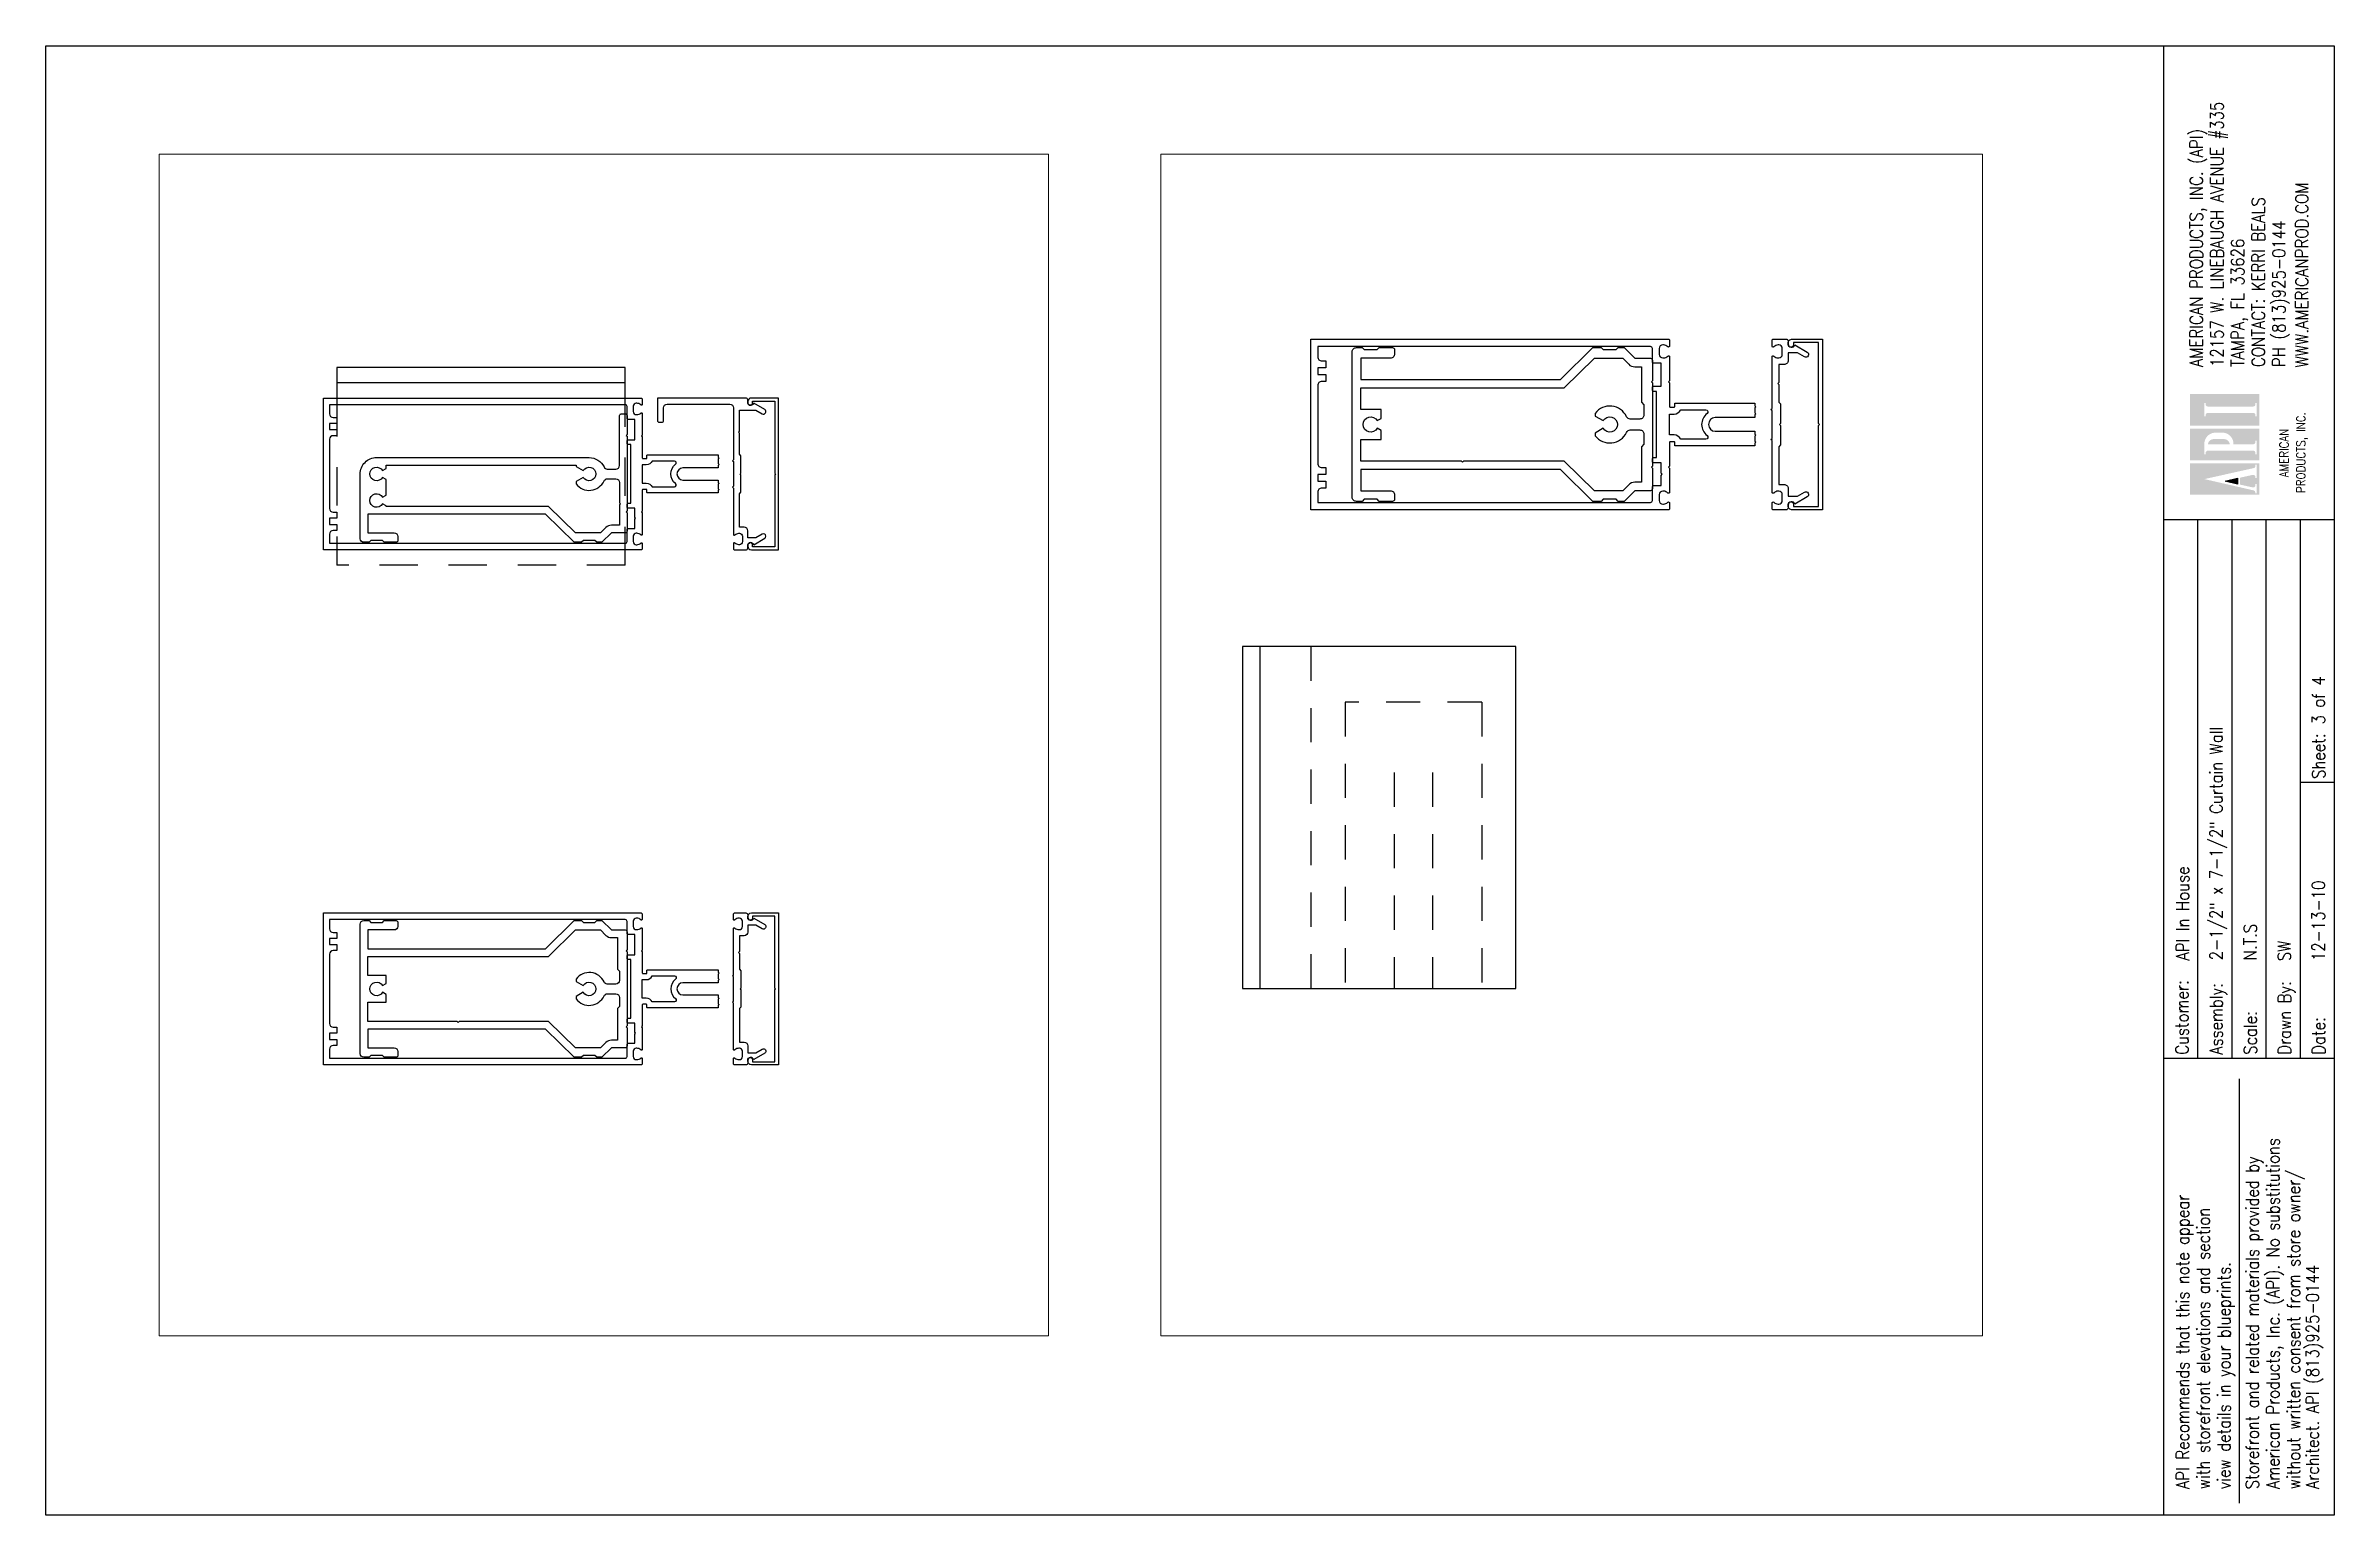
# Paper-space layout 'Sheet 3' of a CAD drawing. Extents: x -0.2 to 16.5, y 0 to 10.8.
# The model-space entities are those that its viewports show. They can reach past a viewport. Long polylines and large blocks are cut down to what shows.
import ezdxf

# ---------------------------------------------------------------- set-up
doc = ezdxf.new("R2010")
doc.units = 0
doc.header["$MEASUREMENT"] = 0
doc.linetypes.add('HIDDEN2', pattern=[0.1875, 0.125, -0.0625])
for name, color, linetype in [('01-detail', 7, 'Continuous'), ('A-ANNO-NOTES', 4, 'Continuous'), ('FG-Dtl-Hidden', 1, 'HIDDEN2'), ('SHAPE', 7, 'Continuous')]:
    doc.layers.add(name, color=color, linetype=linetype)
doc.layers.add('Vport', color=4, linetype='Continuous', plot=False)
doc.styles.add('FG-Note', font='simplex.shx', dxfattribs={"width": 0.85})

# ---------------------------------------------------------------- blocks, each defined once
blk = doc.blocks.new('11x17')
at = {"layer": 'A-ANNO-NOTES'}
h = blk.add_hatch(color=256, dxfattribs=at)
h.paths.add_polyline_path([(38.334, 7.941), (38.334, 7.71), (38.841, 7.71), (38.841, 7.941)])
h.paths.add_polyline_path([(38.439, 7.875), (38.448, 7.875), (38.448, 7.865, 0.414214), (38.464, 7.85), (38.797, 7.85, 0.414214), (38.812, 7.865), (38.812, 7.875), (38.822, 7.875), (38.822, 7.777), (38.812, 7.777), (38.812, 7.787, 0.414214), (38.797, 7.803), (38.464, 7.803, 0.414214), (38.448, 7.787), (38.448, 7.777), (38.439, 7.777)], flags=16)
h = blk.add_hatch(color=256, dxfattribs=at)
h.paths.add_polyline_path([(38.334, 7.688), (38.334, 7.457), (38.841, 7.457), (38.841, 7.688)])
h.paths.add_polyline_path([(38.439, 7.588, -0.388406), (38.525, 7.659), (38.548, 7.659), (38.564, 7.659, -0.395754), (38.651, 7.587), (38.651, 7.574), (38.797, 7.574, 0.414214), (38.812, 7.59), (38.812, 7.599), (38.822, 7.599), (38.822, 7.501), (38.812, 7.501), (38.812, 7.511, 0.414214), (38.797, 7.527), (38.464, 7.527, 0.414214), (38.448, 7.511), (38.448, 7.501), (38.439, 7.501)], flags=16)
h.paths.add_polyline_path([(38.464, 7.574, -0.361303), (38.505, 7.612), (38.584, 7.612, -0.361303), (38.625, 7.574)], flags=0)
h = blk.add_hatch(color=256, dxfattribs=at)
h.paths.add_polyline_path([(38.334, 7.435), (38.334, 7.204), (38.841, 7.204), (38.841, 7.435)])
h.paths.add_polyline_path([(38.439, 7.319), (38.797, 7.399, 0.414214), (38.812, 7.414), (38.812, 7.424), (38.822, 7.424), (38.822, 7.326), (38.812, 7.326), (38.812, 7.334, 0.479572), (38.793, 7.35), (38.699, 7.329), (38.699, 7.279), (38.793, 7.258, 0.481968), (38.812, 7.273), (38.812, 7.284), (38.822, 7.284), (38.822, 7.215), (38.812, 7.215), (38.812, 7.221, 0.349557), (38.8, 7.236)], flags=16)
h.paths.add_polyline_path([(38.59, 7.305), (38.68, 7.325), (38.68, 7.284)], flags=0)
h.paths.add_polyline_path([(38.59, 7.305), (38.68, 7.284), (38.68, 7.325)], flags=0)
blk.add_hatch(color=256, dxfattribs=at).paths.add_polyline_path([(38.59, 7.304), (38.68, 7.325), (38.68, 7.283)])
for p, q in [((22.639, 10.489), (39.389, 10.489)), ((22.639, -0.261), (22.639, 10.489)), ((39.389, 10.489), (39.389, -0.261)), ((39.389, -0.261), (22.639, -0.261))]:
    blk.add_line(p, q)
at = {"layer": '01-detail'}
for p, q in [((38.139, 10.489), (38.139, -0.261)), ((39.389, 7.02), (38.139, 7.02)), ((38.389, 7.02), (38.389, 3.081)), ((38.639, 7.02), (38.639, 3.081)), ((38.889, 7.02), (38.889, 3.081)), ((39.139, 7.02), (39.139, 3.081)), ((39.389, 5.099), (39.139, 5.099)), ((39.389, 3.081), (38.139, 3.081)), ((38.695, -0.173), (38.695, 2.931))]:
    blk.add_line(p, q, dxfattribs=at)
at = {"layer": 'A-ANNO-NOTES'}
blk.add_lwpolyline([(38.59, 7.304), (38.68, 7.325), (38.68, 7.283)], close=True, dxfattribs=at)
at = {"layer": 'A-ANNO-NOTES', "linetype": 'Continuous', "style": 'FG-Note', "width": 0.85}
for s, height, p in [('12157 W. LINEBAUGH AVENUE #335', 0.094, (38.578, 8.139)), ('AMERICAN PRODUCTS, INC. (API)', 0.094, (38.427, 8.139)), ('WWW.AMERICANPROD.COM', 0.094, (39.199, 8.137)), ('CONTACT: KERRI BEALS ', 0.094, (38.88, 8.139)), ('TAMPA, FL 33626', 0.094, (38.729, 8.139)), ('PH (813)925-0144 ', 0.094, (39.031, 8.139)), ('PRODUCTS, INC.', 0.06462, (39.177, 7.217)), ('AMERICAN', 0.0646, (39.054, 7.332)), ('Sheet:', 0.094, (39.322, 5.126)), ('Customer:', 0.094, (38.322, 3.108)), ('Assembly:', 0.094, (38.572, 3.108)), ('Drawn By:', 0.094, (39.072, 3.108)), ('Scale:', 0.094, (38.822, 3.108)), ('Date:', 0.094, (39.322, 3.108)), ('Storefront and related materials provided by', 0.094, (38.837, -0.07)), ('American Products, Inc. (API). No substitutions', 0.094, (38.988, -0.07)), ('without written consent from store owner/', 0.094, (39.139, -0.07)), ('API Recommends that this note appear', 0.094, (38.327, -0.07)), ('with storefront elevations and section', 0.094, (38.478, -0.07)), ('view details in your blueprints.', 0.094, (38.629, -0.07)), ('Architect. API (813)925-0144', 0.094, (39.277, -0.07))]:
    blk.add_text(s, height=height, rotation=90, dxfattribs=at).set_placement(p)
at = {"layer": 'A-ANNO-NOTES', "style": 'FG-Note', "width": 0.85}
for tag, p in [('SHEET', (39.321, 5.524)), ('CUSTOMER', (38.327, 3.797)), ('ASSEMBLY', (38.572, 3.799)), ('DRAWN_BY', (39.07, 3.793)), ('SCALE', (38.821, 3.799)), ('DATE', (39.32, 3.793))]:
    blk.add_attdef(tag, p, '', height=0.094, rotation=90, dxfattribs=at)

msp = doc.modelspace()

# ---------------------------------------------------------------- linework, layer by layer
at = {"layer": 'FG-Dtl-Hidden'}
for p, q in [((530.832, 345.27), (530.832, 342.52)), ((535.582, 342.52), (535.582, 345.27)), ((535.582, 342.52), (530.832, 342.52)), ((514.683, 332.295), (514.683, 327.295)), ((517.183, 331.482), (515.183, 331.482)), ((515.183, 331.482), (515.183, 327.295)), ((517.183, 331.482), (517.183, 327.295)), ((515.902, 330.451), (515.902, 327.295)), ((516.465, 330.451), (516.465, 327.295))]:
    msp.add_line(p, q, dxfattribs=at)
at = {"layer": 'SHAPE'}
for p, q in [((530.832, 345.77), (530.832, 345.27)), ((535.582, 345.77), (530.832, 345.77)), ((535.582, 345.27), (535.582, 345.77)), ((530.832, 345.58), (530.832, 345.58)), ((535.582, 345.52), (530.832, 345.52)), ((513.933, 332.295), (513.933, 327.295))]:
    msp.add_line(p, q, dxfattribs=at)
for points in [[(537.112, 344.16), (537.112, 344.12), (536.532, 344.12, 1), (536.532, 343.92), (537.112, 343.92), (537.112, 343.88), (537.127, 343.865), (537.112, 343.85), (537.112, 343.777), (537.127, 343.762), (537.112, 343.747), (537.112, 343.707), (535.948, 343.707, -0.414214), (535.938, 343.717), (535.938, 343.757, 0.414214), (535.928, 343.767), (535.872, 343.767, 0.414214), (535.862, 343.757), (535.862, 343.41), (535.847, 343.395), (535.862, 343.38), (535.862, 343.028, -0.669376), (535.837, 343.018, 0.199773), (535.773, 343.044), (535.762, 343.044, 0.414214), (535.712, 342.994), (535.712, 342.906, 0.414214), (535.762, 342.856), (535.773, 342.856, 0.199773), (535.837, 342.883, -0.669376), (535.862, 342.872), (535.862, 342.79, -0.414214), (535.842, 342.77), (530.612, 342.77), (530.612, 345.27), (535.842, 345.27, -0.414214), (535.862, 345.25), (535.862, 345.168, -0.669376), (535.837, 345.158, 0.199773), (535.773, 345.184), (535.762, 345.184, 0.414214), (535.712, 345.134), (535.712, 345.046, 0.414214), (535.762, 344.996), (535.773, 344.996, 0.199773), (535.837, 345.023, -0.669376), (535.862, 345.012), (535.862, 344.66), (535.847, 344.645), (535.862, 344.63), (535.862, 344.283, 0.414214), (535.872, 344.273), (535.928, 344.273, 0.414214), (535.938, 344.283), (535.938, 344.323, -0.414214), (535.948, 344.333), (537.112, 344.333), (537.112, 344.293), (537.127, 344.278), (537.112, 344.263), (537.112, 344.19), (537.127, 344.175)], [(535.612, 344.935), (535.612, 345.13, 0.414214), (535.582, 345.16), (530.712, 345.16), (530.712, 345.01, 0.414214), (530.772, 344.95), (530.832, 344.95), (530.832, 344.85), (530.712, 344.85), (530.712, 344.75), (530.832, 344.75), (530.832, 344.65), (530.772, 344.65, 0.414214), (530.712, 344.59), (530.712, 343.45, 0.414214), (530.772, 343.39), (530.832, 343.39), (530.832, 343.29), (530.712, 343.29), (530.712, 343.19), (530.832, 343.19), (530.832, 343.09), (530.772, 343.09, 0.414214), (530.712, 343.03), (530.712, 342.88), (535.582, 342.88, 0.414214), (535.612, 342.91), (535.612, 343.105, -0.414214), (535.632, 343.125), (535.737, 343.125), (535.737, 343.276), (535.752, 343.291), (535.737, 343.306), (535.737, 343.457), (535.632, 343.457, -0.414214), (535.612, 343.477), (535.612, 343.517, -0.414214), (535.632, 343.537), (535.672, 343.537), (535.672, 344.503), (535.632, 344.503, -0.414214), (535.612, 344.523), (535.612, 344.563, -0.414214), (535.632, 344.583), (535.737, 344.583), (535.737, 344.915), (535.632, 344.915, -0.414214)], [(537.362, 345.11), (537.362, 344.253), (537.347, 344.238), (537.362, 344.223), (537.362, 343.818), (537.347, 343.803), (537.362, 343.788), (537.362, 343.028, 0.669376), (537.388, 343.018, -0.199773), (537.452, 343.044), (537.462, 343.044, -0.414214), (537.512, 342.994), (537.512, 342.906, -0.414214), (537.462, 342.856), (537.452, 342.856, -0.199773), (537.388, 342.883, 0.669376), (537.362, 342.872), (537.362, 342.79, 0.414214), (537.382, 342.77), (537.568, 342.77, 0.414214), (537.598, 342.8), (537.598, 342.84, -0.84909), (537.696, 342.856), (537.878, 342.962, 1), (537.838, 343.031), (537.733, 342.97), (537.598, 342.97), (537.598, 343.084, 0.414214), (537.538, 343.144), (537.462, 343.144), (537.462, 343.695), (537.487, 343.72), (537.487, 344.005), (537.472, 344.02), (537.487, 344.035), (537.487, 344.32), (537.462, 344.345), (537.462, 344.693), (537.447, 344.708), (537.462, 344.723), (537.462, 345.07), (537.733, 345.07), (537.838, 345.01, 1), (537.878, 345.079), (537.696, 345.184, -0.84909), (537.598, 345.2), (537.598, 345.24, 0.414214), (537.568, 345.27), (536.112, 345.27), (536.112, 344.9, 0.414214), (536.142, 344.87), (536.182, 344.87, 0.414214), (536.212, 344.9), (536.212, 345.11, -0.414214), (536.272, 345.17), (537.302, 345.17, -0.414214)], [(537.658, 342.77), (538.102, 342.77), (538.102, 345.27), (537.658, 345.27, 0.414214), (537.598, 345.21), (537.598, 345.19, 1), (537.678, 345.19), (537.678, 345.22), (538.042, 345.22), (538.042, 344.035), (538.057, 344.02), (538.042, 344.005), (538.042, 342.82), (537.678, 342.82), (537.678, 342.85, 1), (537.598, 342.85), (537.598, 342.83, 0.414214)], [(535.487, 344.98, -0.414214), (535.517, 345.01), (535.582, 345.01, -0.414214), (535.612, 344.98), (535.612, 344.67), (535.597, 344.655), (535.612, 344.64), (535.612, 343.41), (535.597, 343.395), (535.612, 343.38), (535.612, 343.08, -0.414214), (535.582, 343.05), (535.352, 343.05), (535.197, 342.895), (535.112, 342.895), (535.082, 342.925), (534.892, 342.925), (534.862, 342.895), (534.741, 342.895), (534.266, 343.36), (531.342, 343.36), (531.342, 343.05), (531.777, 343.05, -0.414214), (531.837, 342.99), (531.837, 342.925, -0.414214), (531.807, 342.895), (531.612, 342.895), (531.582, 342.925), (531.392, 342.925), (531.362, 342.895), (531.277, 342.895, -0.414214), (531.217, 342.955), (531.217, 344.02, -0.414214), (531.487, 344.29), (534.987, 344.29, -0.290987), (535.232, 344.135, 0.290987), (535.286, 344.1), (535.427, 344.1, 0.414214), (535.487, 344.16)], [(535.176, 343.05), (534.762, 343.05), (534.317, 343.485), (531.642, 343.485), (531.642, 343.493), (531.584, 343.527, -3.732051), (531.584, 343.639), (531.642, 343.672), (531.642, 343.931), (531.584, 343.964, -3.732051), (531.584, 344.076), (531.642, 344.11), (531.642, 344.165), (534.772, 344.165), (534.772, 344.145), (534.89, 344.076, -3.732051), (534.89, 343.964), (534.772, 343.896), (534.772, 343.857, 0.563903), (535.232, 343.906, -0.290987), (535.286, 343.94), (535.427, 343.94, -0.414214), (535.487, 343.88), (535.487, 343.543), (535.502, 343.528), (535.487, 343.513), (535.487, 343.175), (535.352, 343.175, 0.198912), (535.264, 343.139)], [(536.411, 344.18, 0.718023), (536.393, 344.233), (536.026, 344.233, -0.281861), (535.928, 344.173), (535.862, 344.173), (535.862, 343.867), (535.928, 343.867, -0.281861), (536.026, 343.807), (536.393, 343.807, 0.718023), (536.411, 343.861, -0.495501)], [(521.183, 335.685), (521.183, 335.645), (520.603, 335.645, 1), (520.603, 335.445), (521.183, 335.445), (521.183, 335.405), (521.198, 335.39), (521.183, 335.375), (521.183, 335.302), (521.198, 335.287), (521.183, 335.272), (521.183, 335.232), (520.019, 335.232, -0.414214), (520.009, 335.242), (520.009, 335.282, 0.414214), (519.999, 335.292), (519.943, 335.292, 0.414214), (519.933, 335.282), (519.933, 334.935), (519.918, 334.92), (519.933, 334.905), (519.933, 334.553, -0.669376), (519.908, 334.542, 0.199773), (519.844, 334.569), (519.833, 334.569, 0.414214), (519.783, 334.519), (519.783, 334.431, 0.414214), (519.833, 334.381), (519.844, 334.381, 0.199773), (519.908, 334.407, -0.669376), (519.933, 334.397), (519.933, 334.315, -0.414214), (519.913, 334.295), (514.683, 334.295), (514.683, 336.795), (519.913, 336.795, -0.414214), (519.933, 336.775), (519.933, 336.693, -0.669376), (519.908, 336.682, 0.199773), (519.844, 336.709), (519.833, 336.709, 0.414214), (519.783, 336.659), (519.783, 336.571, 0.414214), (519.833, 336.521), (519.844, 336.521, 0.199773), (519.908, 336.547, -0.669376), (519.933, 336.537), (519.933, 336.185), (519.918, 336.17), (519.933, 336.155), (519.933, 335.808, 0.414214), (519.943, 335.798), (519.999, 335.798, 0.414214), (520.009, 335.808), (520.009, 335.848, -0.414214), (520.019, 335.858), (521.183, 335.858), (521.183, 335.818), (521.198, 335.803), (521.183, 335.788), (521.183, 335.715), (521.198, 335.7)], [(519.683, 336.46), (519.683, 336.655, 0.414214), (519.653, 336.685), (514.783, 336.685), (514.783, 336.535, 0.414214), (514.843, 336.475), (514.903, 336.475), (514.903, 336.375), (514.783, 336.375), (514.783, 336.275), (514.903, 336.275), (514.903, 336.175), (514.843, 336.175, 0.414214), (514.783, 336.115), (514.783, 334.975, 0.414214), (514.843, 334.915), (514.903, 334.915), (514.903, 334.815), (514.783, 334.815), (514.783, 334.715), (514.903, 334.715), (514.903, 334.615), (514.843, 334.615, 0.414214), (514.783, 334.555), (514.783, 334.405), (519.653, 334.405, 0.414214), (519.683, 334.435), (519.683, 334.63, -0.414214), (519.703, 334.65), (519.808, 334.65), (519.808, 334.801), (519.823, 334.816), (519.808, 334.831), (519.808, 334.982), (519.703, 334.982, -0.414214), (519.683, 335.002), (519.683, 335.042, -0.414214), (519.703, 335.062), (519.743, 335.062), (519.743, 336.028), (519.703, 336.028, -0.414214), (519.683, 336.048), (519.683, 336.088, -0.414214), (519.703, 336.108), (519.808, 336.108), (519.808, 336.44), (519.703, 336.44, -0.414214)], [(521.669, 334.495), (521.804, 334.495), (521.909, 334.555, -1), (521.949, 334.486), (521.767, 334.381, 0.84909), (521.669, 334.365), (521.669, 334.325, -0.414214), (521.639, 334.295), (521.453, 334.295, -0.414214), (521.433, 334.315), (521.433, 334.397, -0.669376), (521.459, 334.407, 0.199773), (521.523, 334.381), (521.533, 334.381, 0.414214), (521.583, 334.431), (521.583, 334.519, 0.414214), (521.533, 334.569), (521.523, 334.569, 0.199773), (521.459, 334.542, -0.669376), (521.433, 334.553), (521.433, 335.312), (521.418, 335.327), (521.433, 335.342), (521.433, 335.747), (521.418, 335.762), (521.433, 335.777), (521.433, 336.537, -0.669376), (521.459, 336.547, 0.199773), (521.523, 336.521), (521.533, 336.521, 0.414214), (521.583, 336.571), (521.583, 336.659, 0.414214), (521.533, 336.709), (521.523, 336.709, 0.199773), (521.459, 336.682, -0.669376), (521.433, 336.693), (521.433, 336.775, -0.414214), (521.453, 336.795), (521.639, 336.795, -0.414214), (521.669, 336.765), (521.669, 336.725, 0.84909), (521.767, 336.709), (521.949, 336.603, -1), (521.909, 336.534), (521.804, 336.595), (521.669, 336.595), (521.669, 336.481, -0.414214), (521.609, 336.421), (521.533, 336.421), (521.533, 336.16), (521.518, 336.145), (521.533, 336.13), (521.533, 335.87), (521.558, 335.845), (521.558, 335.56), (521.543, 335.545), (521.558, 335.53), (521.558, 335.245), (521.533, 335.22), (521.533, 334.669), (521.609, 334.669, -0.414214), (521.669, 334.609)], [(521.729, 336.795), (522.173, 336.795), (522.173, 334.295), (521.729, 334.295, -0.414214), (521.669, 334.355), (521.669, 334.375, -1), (521.749, 334.375), (521.749, 334.345), (522.113, 334.345), (522.113, 335.53), (522.128, 335.545), (522.113, 335.56), (522.113, 336.745), (521.749, 336.745), (521.749, 336.715, -1), (521.669, 336.715), (521.669, 336.735, -0.414214)], [(537.112, 335.685), (537.112, 335.645), (536.532, 335.645, 1), (536.532, 335.445), (537.112, 335.445), (537.112, 335.405), (537.127, 335.39), (537.112, 335.375), (537.112, 335.302), (537.127, 335.287), (537.112, 335.272), (537.112, 335.232), (535.948, 335.232, -0.414214), (535.938, 335.242), (535.938, 335.282, 0.414214), (535.928, 335.292), (535.872, 335.292, 0.414214), (535.862, 335.282), (535.862, 334.935), (535.847, 334.92), (535.862, 334.905), (535.862, 334.553, -0.669376), (535.837, 334.542, 0.199773), (535.773, 334.569), (535.762, 334.569, 0.414214), (535.712, 334.519), (535.712, 334.431, 0.414214), (535.762, 334.381), (535.773, 334.381, 0.199773), (535.837, 334.407, -0.669376), (535.862, 334.397), (535.862, 334.315, -0.414214), (535.842, 334.295), (530.612, 334.295), (530.612, 336.795), (535.842, 336.795, -0.414214), (535.862, 336.775), (535.862, 336.693, -0.669376), (535.837, 336.682, 0.199773), (535.773, 336.709), (535.762, 336.709, 0.414214), (535.712, 336.659), (535.712, 336.571, 0.414214), (535.762, 336.521), (535.773, 336.521, 0.199773), (535.837, 336.547, -0.669376), (535.862, 336.537), (535.862, 336.185), (535.847, 336.17), (535.862, 336.155), (535.862, 335.808, 0.414214), (535.872, 335.798), (535.928, 335.798, 0.414214), (535.938, 335.808), (535.938, 335.848, -0.414214), (535.948, 335.858), (537.112, 335.858), (537.112, 335.818), (537.127, 335.803), (537.112, 335.788), (537.112, 335.715), (537.127, 335.7)], [(535.612, 336.46), (535.612, 336.655, 0.414214), (535.582, 336.685), (530.712, 336.685), (530.712, 336.535, 0.414214), (530.772, 336.475), (530.832, 336.475), (530.832, 336.375), (530.712, 336.375), (530.712, 336.275), (530.832, 336.275), (530.832, 336.175), (530.772, 336.175, 0.414214), (530.712, 336.115), (530.712, 334.975, 0.414214), (530.772, 334.915), (530.832, 334.915), (530.832, 334.815), (530.712, 334.815), (530.712, 334.715), (530.832, 334.715), (530.832, 334.615), (530.772, 334.615, 0.414214), (530.712, 334.555), (530.712, 334.405), (535.582, 334.405, 0.414214), (535.612, 334.435), (535.612, 334.63, -0.414214), (535.632, 334.65), (535.737, 334.65), (535.737, 334.801), (535.752, 334.816), (535.737, 334.831), (535.737, 334.982), (535.632, 334.982, -0.414214), (535.612, 335.002), (535.612, 335.042, -0.414214), (535.632, 335.062), (535.672, 335.062), (535.672, 336.028), (535.632, 336.028, -0.414214), (535.612, 336.048), (535.612, 336.088, -0.414214), (535.632, 336.108), (535.737, 336.108), (535.737, 336.44), (535.632, 336.44, -0.414214)], [(537.598, 334.495), (537.733, 334.495), (537.838, 334.555, -1), (537.878, 334.486), (537.696, 334.381, 0.84909), (537.598, 334.365), (537.598, 334.325, -0.414214), (537.568, 334.295), (537.382, 334.295, -0.414214), (537.362, 334.315), (537.362, 334.397, -0.669376), (537.388, 334.407, 0.199773), (537.452, 334.381), (537.462, 334.381, 0.414214), (537.512, 334.431), (537.512, 334.519, 0.414214), (537.462, 334.569), (537.452, 334.569, 0.199773), (537.388, 334.542, -0.669376), (537.362, 334.553), (537.362, 335.312), (537.347, 335.327), (537.362, 335.342), (537.362, 335.747), (537.347, 335.762), (537.362, 335.777), (537.362, 336.537, -0.669376), (537.388, 336.547, 0.199773), (537.452, 336.521), (537.462, 336.521, 0.414214), (537.512, 336.571), (537.512, 336.659, 0.414214), (537.462, 336.709), (537.452, 336.709, 0.199773), (537.388, 336.682, -0.669376), (537.362, 336.693), (537.362, 336.775, -0.414214), (537.382, 336.795), (537.568, 336.795, -0.414214), (537.598, 336.765), (537.598, 336.725, 0.84909), (537.696, 336.709), (537.878, 336.603, -1), (537.838, 336.534), (537.733, 336.595), (537.598, 336.595), (537.598, 336.481, -0.414214), (537.538, 336.421), (537.462, 336.421), (537.462, 336.16), (537.447, 336.145), (537.462, 336.13), (537.462, 335.87), (537.487, 335.845), (537.487, 335.56), (537.472, 335.545), (537.487, 335.53), (537.487, 335.245), (537.462, 335.22), (537.462, 334.669), (537.538, 334.669, -0.414214), (537.598, 334.609)], [(537.658, 336.795), (538.102, 336.795), (538.102, 334.295), (537.658, 334.295, -0.414214), (537.598, 334.355), (537.598, 334.375, -1), (537.678, 334.375), (537.678, 334.345), (538.042, 334.345), (538.042, 335.53), (538.057, 335.545), (538.042, 335.56), (538.042, 336.745), (537.678, 336.745), (537.678, 336.715, -1), (537.598, 336.715), (537.598, 336.735, -0.414214)], [(518.963, 334.45), (518.933, 334.42), (518.812, 334.42), (518.337, 334.885), (515.413, 334.885), (515.413, 334.575), (515.848, 334.575, -0.414214), (515.908, 334.515), (515.908, 334.45, -0.414214), (515.878, 334.42), (515.683, 334.42), (515.653, 334.45), (515.463, 334.45), (515.433, 334.42), (515.348, 334.42, -0.414214), (515.288, 334.48), (515.288, 336.61, -0.414214), (515.348, 336.67), (515.433, 336.67), (515.463, 336.64), (515.653, 336.64), (515.683, 336.67), (515.878, 336.67, -0.414214), (515.908, 336.64), (515.908, 336.575, -0.414214), (515.848, 336.515), (515.413, 336.515), (515.413, 336.205), (518.337, 336.205), (518.812, 336.67), (518.933, 336.67), (518.963, 336.64), (519.153, 336.64), (519.183, 336.67), (519.268, 336.67), (519.423, 336.515), (519.653, 336.515, -0.414214), (519.683, 336.485), (519.683, 336.185), (519.668, 336.17), (519.683, 336.155), (519.683, 334.935), (519.668, 334.92), (519.683, 334.905), (519.683, 334.605, -0.414214), (519.653, 334.575), (519.423, 334.575), (519.268, 334.42), (519.183, 334.42), (519.153, 334.45)], [(518.843, 335.42), (518.843, 335.381, 0.563903), (519.303, 335.43, -0.290987), (519.357, 335.465), (519.498, 335.465, -0.414214), (519.558, 335.405), (519.558, 335.255), (519.523, 335.22), (519.523, 334.7), (519.423, 334.7, 0.198912), (519.335, 334.663), (519.247, 334.575), (518.833, 334.575), (518.388, 335.01), (516.916, 335.01), (516.901, 334.995), (516.886, 335.01), (515.413, 335.01), (515.413, 335.325), (515.713, 335.325), (515.713, 335.455), (515.655, 335.489, -3.732051), (515.655, 335.601), (515.713, 335.634), (515.713, 335.765), (515.413, 335.765), (515.413, 336.08), (518.388, 336.08), (518.833, 336.515), (519.247, 336.515), (519.335, 336.426, 0.198912), (519.423, 336.39), (519.523, 336.39), (519.523, 335.87), (519.558, 335.835), (519.558, 335.685, -0.414214), (519.498, 335.625), (519.357, 335.625, -0.290987), (519.303, 335.659, 0.563903), (518.843, 335.708), (518.843, 335.669), (518.961, 335.601, -3.732051), (518.961, 335.489)], [(534.892, 334.45), (534.862, 334.42), (534.741, 334.42), (534.266, 334.885), (531.342, 334.885), (531.342, 334.575), (531.777, 334.575, -0.414214), (531.837, 334.515), (531.837, 334.45, -0.414214), (531.807, 334.42), (531.612, 334.42), (531.582, 334.45), (531.392, 334.45), (531.362, 334.42), (531.277, 334.42, -0.414214), (531.217, 334.48), (531.217, 336.61, -0.414214), (531.277, 336.67), (531.362, 336.67), (531.392, 336.64), (531.582, 336.64), (531.612, 336.67), (531.807, 336.67, -0.414214), (531.837, 336.64), (531.837, 336.575, -0.414214), (531.777, 336.515), (531.342, 336.515), (531.342, 336.205), (534.266, 336.205), (534.741, 336.67), (534.862, 336.67), (534.892, 336.64), (535.082, 336.64), (535.112, 336.67), (535.197, 336.67), (535.352, 336.515), (535.582, 336.515, -0.414214), (535.612, 336.485), (535.612, 336.185), (535.597, 336.17), (535.612, 336.155), (535.612, 334.935), (535.597, 334.92), (535.612, 334.905), (535.612, 334.605, -0.414214), (535.582, 334.575), (535.352, 334.575), (535.197, 334.42), (535.112, 334.42), (535.082, 334.45)], [(534.772, 335.42), (534.772, 335.381, 0.563903), (535.232, 335.43, -0.290987), (535.286, 335.465), (535.427, 335.465, -0.414214), (535.487, 335.405), (535.487, 335.255), (535.452, 335.22), (535.452, 334.7), (535.352, 334.7, 0.198912), (535.264, 334.663), (535.176, 334.575), (534.762, 334.575), (534.317, 335.01), (532.845, 335.01), (532.83, 334.995), (532.815, 335.01), (531.342, 335.01), (531.342, 335.325), (531.642, 335.325), (531.642, 335.455), (531.584, 335.489, -3.732051), (531.584, 335.601), (531.642, 335.634), (531.642, 335.765), (531.342, 335.765), (531.342, 336.08), (534.317, 336.08), (534.762, 336.515), (535.176, 336.515), (535.264, 336.426, 0.198912), (535.352, 336.39), (535.452, 336.39), (535.452, 335.87), (535.487, 335.835), (535.487, 335.685, -0.414214), (535.427, 335.625), (535.286, 335.625, -0.290987), (535.232, 335.659, 0.563903), (534.772, 335.708), (534.772, 335.669), (534.89, 335.601, -3.732051), (534.89, 335.489)], [(520.482, 335.704, 0.495501), (520.482, 335.385, -0.718023), (520.464, 335.332), (520.097, 335.332, 0.281861), (519.999, 335.392), (519.933, 335.392), (519.933, 335.698), (519.999, 335.698, 0.281861), (520.097, 335.758), (520.464, 335.758, -0.718023)], [(536.411, 335.704, 0.495501), (536.411, 335.385, -0.718023), (536.393, 335.332), (536.026, 335.332, 0.281861), (535.928, 335.392), (535.862, 335.392), (535.862, 335.698), (535.928, 335.698, 0.281861), (536.026, 335.758), (536.393, 335.758, -0.718023)]]:
    msp.add_lwpolyline(points, format="xyb", close=True, dxfattribs=at)
msp.add_lwpolyline([(513.683, 327.295), (517.683, 327.295), (517.683, 332.295), (513.683, 332.295)], close=True, dxfattribs=at)

psp = doc.layouts.new('Sheet 3')

# ---------------------------------------------------------------- block references
psp.add_blockref('11x17', (-22.889, 0.261)).add_auto_attribs({'CUSTOMER': 'API In House', 'ASSEMBLY': '2-1/2" x 7-1/2" Curtain Wall', 'SCALE': 'N.T.S', 'DRAWN_BY': 'SW', 'DATE': '12-13-10', 'SHEET': '3 of 4'})

# ---------------------------------------------------------------- viewports
at = {"layer": 'Vport'}
psp.add_viewport(center=(3.834, 5.635), size=(6.509, 8.6445), view_center_point=(535.227, 339.56), view_height=19.4468, dxfattribs=at)
psp.add_viewport(center=(10.919, 5.635), size=(6.014, 8.6445), view_center_point=(518.501, 330.856), view_height=17.289, status=3, dxfattribs=at)

doc.saveas('drawing.dxf')
